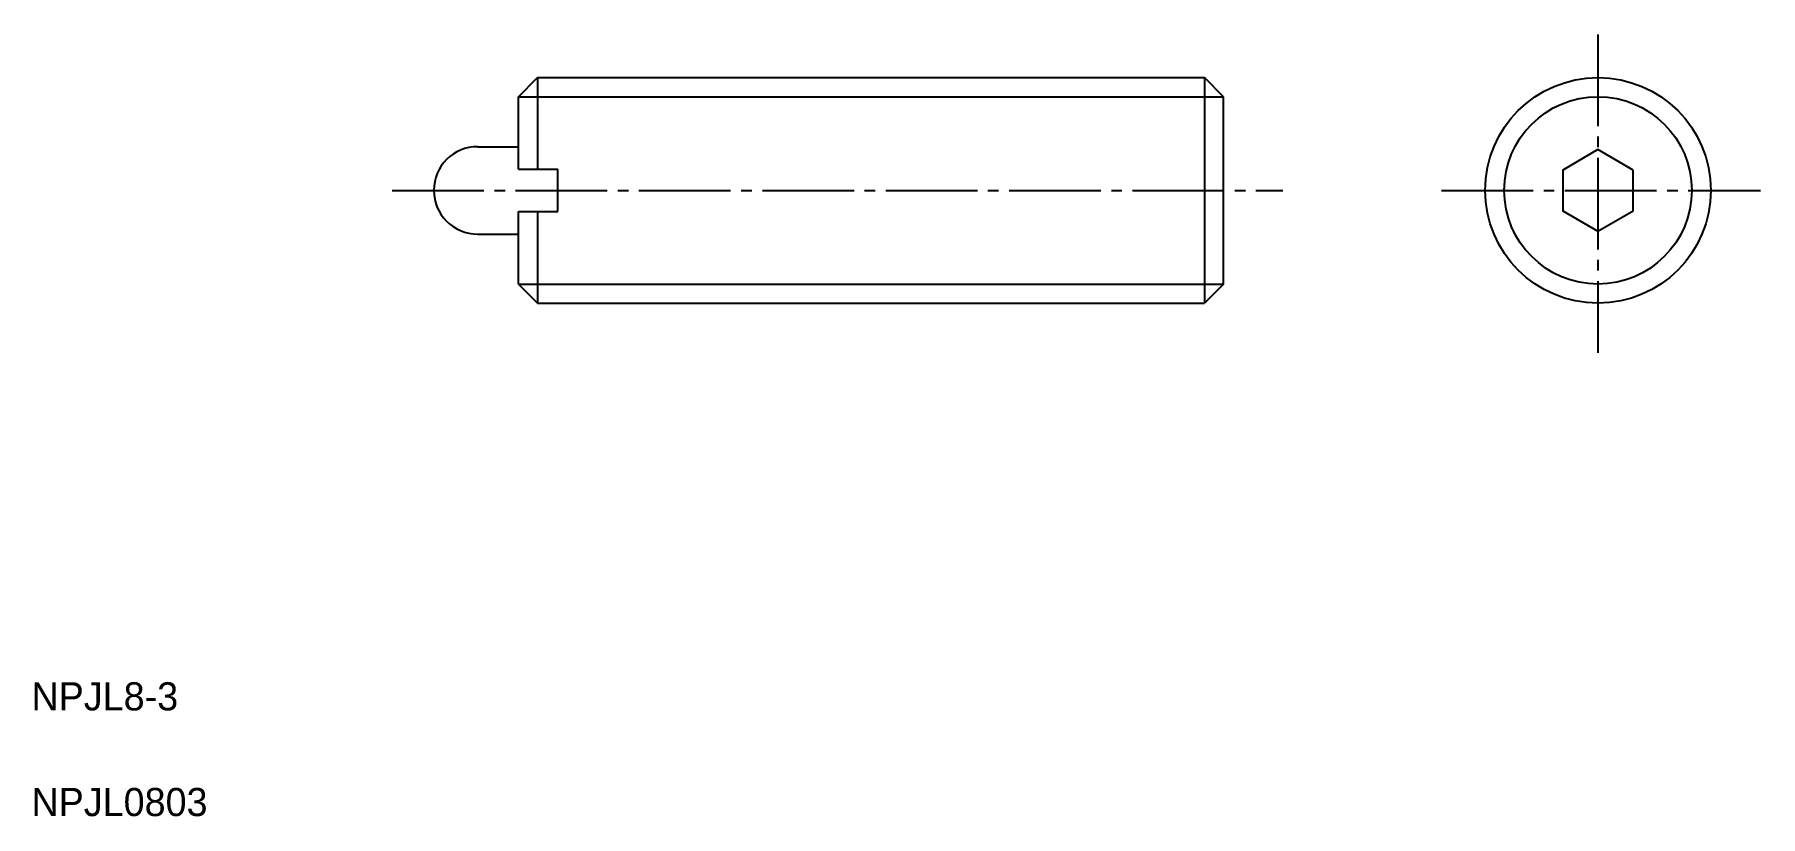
# Model space of a CAD drawing. Extents: x 2.6 to 63.8, y 2.5 to 30.2.
import ezdxf

# ---------------------------------------------------------------- set-up
doc = ezdxf.new("R2010")
doc.units = 0
doc.header["$LTSCALE"] = 0.25
doc.linetypes.add('CENTER', pattern=[17.5, 13, -1.5, 1.5, -1.5])
doc.layers.get('0').update_dxf_attribs({"linetype": 'CONTINUOUS'})
doc.layers.add('CENTER', color=1, linetype='CENTER')

msp = doc.modelspace()

# ---------------------------------------------------------------- linework, layer by layer
for p, q in [((19.768, 28.029), (20.445, 28.705)), ((20.445, 28.705), (44.092, 28.705)), ((20.445, 28.705), (20.445, 25.455)), ((44.092, 28.705), (44.092, 20.705)), ((44.768, 28.029), (44.092, 28.705)), ((19.768, 25.455), (19.768, 28.029)), ((44.768, 21.382), (44.768, 28.029)), ((18.318, 26.255), (19.768, 26.255)), ((19.768, 25.455), (21.168, 25.455)), ((21.168, 23.955), (21.168, 25.455)), ((19.768, 21.382), (19.768, 23.955)), ((19.768, 23.955), (21.168, 23.955)), ((20.445, 23.955), (20.445, 20.705)), ((18.318, 23.155), (19.768, 23.155)), ((19.768, 21.382), (20.445, 20.705)), ((44.768, 21.382), (44.092, 20.705)), ((20.445, 20.705), (44.092, 20.705))]:
    msp.add_line(p, q)
at = {"color": 3}
for p, q in [((19.768, 28.029), (44.768, 28.029)), ((19.768, 21.382), (44.768, 21.382))]:
    msp.add_line(p, q, dxfattribs=at)
msp.add_lwpolyline([(59.297, 25.427), (58.047, 26.149), (56.797, 25.427), (56.797, 23.984), (58.047, 23.262), (59.297, 23.984)], close=True)
msp.add_circle((58.047, 24.705), 4)
msp.add_circle((58.047, 24.705), 3.324, dxfattribs=at)
msp.add_arc((18.318, 24.705), 1.55, 90, 270)
at = {"layer": 'CENTER', "color": 1, "linetype": 'CENTER'}
for p, q in [((58.047, 30.236), (58.047, 18.937)), ((15.293, 24.705), (46.878, 24.705)), ((52.498, 24.705), (63.809, 24.705))]:
    msp.add_line(p, q, dxfattribs=at)

# ---------------------------------------------------------------- texts
for s, p in [('NPJL8-3', (2.5, 6.25)), ('NPJL0803', (2.5, 2.5))]:
    msp.add_text(s, height=1).set_placement(p)

doc.saveas('drawing.dxf')
